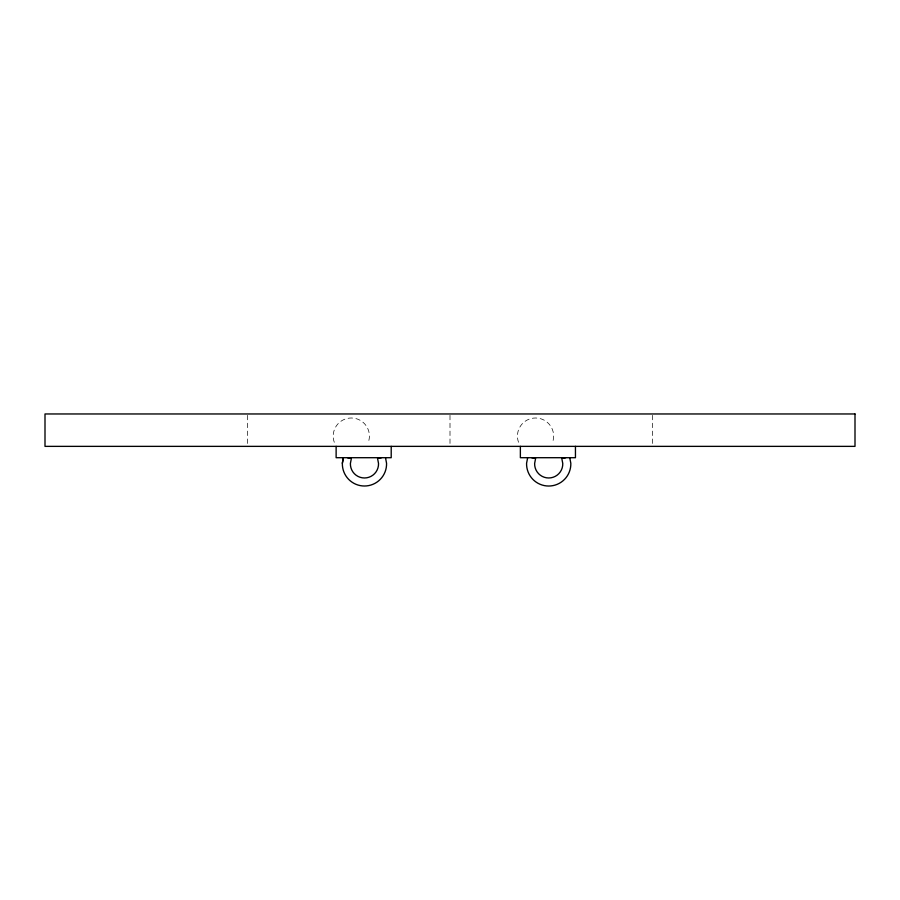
<?xml version="1.0" encoding="UTF-8"?>
<svg xmlns="http://www.w3.org/2000/svg" width="900" height="900" viewBox="0 0 900 900"><rect width="100%" height="100%" fill="white"/><g stroke="black" fill="none" stroke-linecap="round" stroke-linejoin="round"><path stroke-width="0.67" stroke-dasharray="4.5 3.38" d="M652.5 415.316L652.5 445.016M450 415.316L450 445.016M247.5 415.316L247.5 446.366M518.535 442.294A18.101 18.101 0 0 1 535.545 417.994A18.101 18.101 0 0 1 552.555 442.294M334.294 442.294A18.101 18.101 0 0 1 351.304 417.994A18.101 18.101 0 0 1 368.314 442.294"/><path stroke-width="1.35" d="M342.338 463.252L343.395 457.706L342.36 463.252A22.117 22.117 0 0 0 364.455 486.011A22.117 22.117 0 0 0 386.561 463.252L385.594 458.224M527.659 457.706L526.579 463.252A22.129 22.129 0 0 0 548.696 486.034A22.129 22.129 0 0 0 570.825 463.252L569.835 458.224M381.465 457.706L377.561 458.449L378.529 463.489A14.074 14.074 0 0 1 364.455 477.979A14.074 14.074 0 0 1 350.392 463.489L351.36 458.449L347.445 457.706M565.706 457.706L561.803 458.449L562.77 463.489A14.074 14.074 0 0 1 548.696 477.979A14.074 14.074 0 0 1 534.634 463.489L535.59 458.449L531.686 457.706M575.449 446.366L575.449 457.706L520.369 457.706L520.369 446.366M391.207 446.366L391.207 457.706L336.127 457.706L336.127 446.366M855 413.966L45 413.966L45 446.366L855 446.366L855 413.966"/></g></svg>
